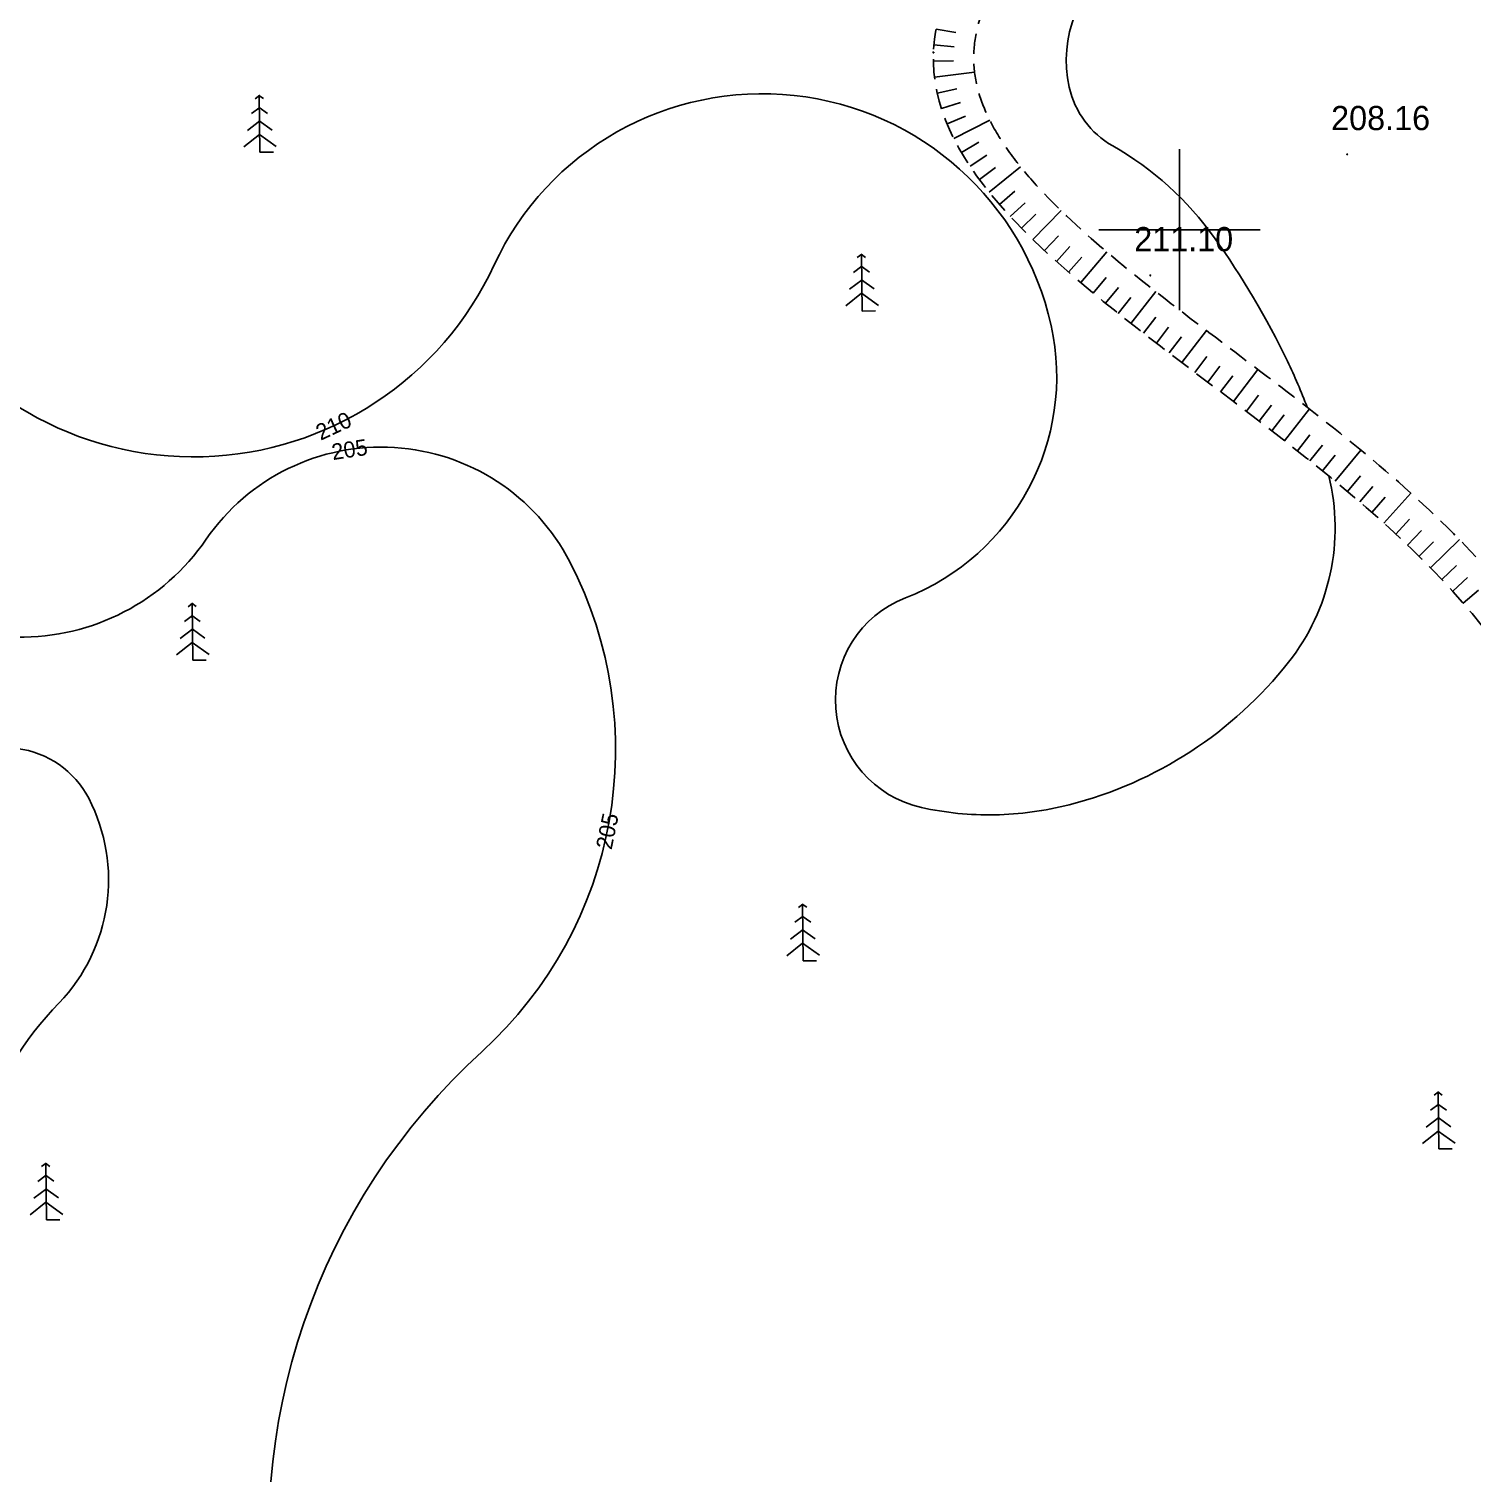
# Model space of a CAD drawing. Extents: x -83928 to -81707, y 15464 to 18601.
# Drawn here: x -82542.7 to -82363.7, y 16445.8 to 16624.9 of the extents above; entities that cross this region are included whole.
import ezdxf
from ezdxf.enums import TextEntityAlignment as Align

# ---------------------------------------------------------------- set-up
doc = ezdxf.new("R2010")
doc.units = 0
doc.header["$MEASUREMENT"] = 0
doc.linetypes.add('INTERROMPU', pattern=[0.75, 0.5, -0.25])
for name, color, linetype in [('ALT', 7, 'Continuous'), ('Carroyage 1', 7, 'Continuous'), ('CNiv_1', 1, 'Continuous'), ('Cotation CN', 6, 'Continuous'), ('LIMITE', 40, 'INTERROMPU'), ('POINTS', 3, 'Continuous'), ('Talus', 5, 'Continuous'), ('USL', 2, 'Continuous')]:
    doc.layers.add(name, color=color, linetype=linetype)

# ---------------------------------------------------------------- blocks, each defined once
blk = doc.blocks.new('CotaCNiv')
at = {"invisible_edges": 15}
blk.add_3dface([(-0.5, -0.5), (0.5, -0.5), (0.5, 0.5), (-0.5, 0.5)], dxfattribs=at)
blk.add_3dface([(-0.5, -0.5), (0.5, -0.5), (0.5, 0.5), (-0.5, 0.5)], dxfattribs=at)
blk.add_attdef('ALTCNIV', text='', height=0.4).set_placement((0, 0), align=Align.MIDDLE)
blk = doc.blocks.new('T10')
at = {"layer": 'USL'}
for p, q in [((0.024, 2.783), (-0.495, 2.402)), ((0.024, 3.531), (-0.257, 3.325)), ((-0.024, 3.531), (0.257, 3.325)), ((-0.024, 2.783), (0.495, 2.402)), ((0, 0), (0, 3.5)), ((0.024, 1.941), (-0.766, 1.362)), ((-0.024, 1.941), (0.766, 1.362)), ((-1.004, 0.339), (-0.024, 1.1)), ((-0.024, 1.1), (1.013, 0.339)), ((0, 0), (0.83, 0))]:
    blk.add_line(p, q, dxfattribs=at)

msp = doc.modelspace()

# ---------------------------------------------------------------- linework, layer by layer
at = {"layer": 'Carroyage 1'}
for p, q in [((-82400, 16610), (-82400, 16590)), ((-82410, 16600), (-82390, 16600))]:
    msp.add_line(p, q, dxfattribs=at)
at = {"layer": 'CNiv_1'}
for points, elevation in [([(-82363.33, 16723, -0.003483), (-82376.42, 16690.81, 0.00903), (-82381.33, 16678.33, 0.01103), (-82383.56, 16671.94, -0.00496), (-82388.33, 16657.67, -0.167794), (-82407.12, 16633.71, 0.315147), (-82413.67, 16617.67, 0.210201), (-82408.28, 16610.39, -0.108517), (-82395.67, 16599, -0.043058), (-82386.61, 16583.68, -0.020905), (-82384.16, 16577.98, -0.020905)], 210), ([(-82508.5, 16407.75, -0.087027), (-82508.8, 16408.51, -0.006543), (-82511.75, 16424.25, -0.256472), (-82486.48, 16498.08, 0.33946), (-82475.6, 16558.8, 0.567043), (-82520.69, 16561.6, -0.535768), (-82567.25, 16562.25, -0.072757), (-82573.23, 16575.37, 0.137494), (-82577.31, 16581.94, 0.101608), (-82583.55, 16585.67, -0.152804), (-82587.47, 16588.59, -0.115745), (-82592, 16599.39, -0.039344), (-82595, 16633.33, -0.002354)], 205), ([(-82614.93, 16629.04, -0.003328), (-82606.8, 16621.4, -0.349911), (-82602.96, 16593.42, 0.385508), (-82597.76, 16567.71, 0.027712), (-82595.53, 16566.24, -0.027147), (-82593.25, 16564.75, -0.21654), (-82584.77, 16549.63, 0.179787), (-82576, 16531, 0.429749), (-82554.25, 16531.8, -0.527728), (-82535.27, 16529.47, -0.32105), (-82538.95, 16504.09, 0.213232), (-82551.33, 16469.67, 0.030928), (-82546.53, 16434.74, 0.106636), (-82542.4, 16425.27, 0.040979), (-82527.5, 16407.77, 0.040979)], 200), ([(-82381.49, 16569.46, -0.231505), (-82386.47, 16546.36, -0.164906), (-82413.67, 16528.67, -0.057976), (-82422.92, 16527.42, -0.05936), (-82432, 16528.33, -0.741058), (-82433.99, 16554.33, 0.369953), (-82415.93, 16588.13, 0.717401), (-82484.99, 16595.62, -0.618435), (-82558.5, 16593.5, -0.01816), (-82560.54, 16597.65, 0.049705), (-82561.38, 16599.12, 0.21952), (-82570.6, 16604.42, -0.291309), (-82577.18, 16609.47, -0.04547), (-82578.93, 16616.12, -0.030658), (-82580, 16626.25, -0.01103)], 210)]:
    msp.add_lwpolyline(points, format="xyb", dxfattribs=dict(at, elevation=elevation))
at = {"layer": 'LIMITE', "linetype": 'INTERROMPU', "ltscale": 5}
msp.add_open_spline([(-82435.31, 16825.62, 193.34), (-82427.78, 16815.37, 193.19), (-82420.22, 16805.07, 193.04), (-82406.2, 16784.42, 192.75), (-82399.73, 16774.06, 192.6), (-82390.62, 16756.25, 192.36), (-82387.41, 16748.82, 192.26), (-82383, 16735.1, 192.08), (-82381.56, 16728.81, 192), (-82380.12, 16716.18, 191.85), (-82380.13, 16709.85, 191.77), (-82381.91, 16697.21, 191.62), (-82383.67, 16690.92, 191.55), (-82387.13, 16683.12, 191.47), (-82387.9, 16681.54, 191.45), (-82390.14, 16677.31, 191.41), (-82391.72, 16674.71, 191.38), (-82395.1, 16669.58, 191.33), (-82396.89, 16667.06, 191.31), (-82401.81, 16660.44, 191.24), (-82405.03, 16656.41, 191.2), (-82411.22, 16648.57, 191.13), (-82414.18, 16644.76, 191.09), (-82418.6, 16638.48, 191.03), (-82420.24, 16635.94, 191.01), (-82422.69, 16631.5, 190.96), (-82423.59, 16629.57, 190.94), (-82424.77, 16626.29, 190.9), (-82425.14, 16624.9, 190.89), (-82425.54, 16622.31, 190.86), (-82425.57, 16621.12, 190.84), (-82425.35, 16618.73, 190.81), (-82425.09, 16617.53, 190.8), (-82424.26, 16615.07, 190.77), (-82423.69, 16613.81, 190.75), (-82422.24, 16611.24, 190.71), (-82421.36, 16609.92, 190.7), (-82419.29, 16607.24, 190.66), (-82418.12, 16605.88, 190.64), (-82414.02, 16601.56, 190.57), (-82410.64, 16598.55, 190.53), (-82403.14, 16592.4, 190.43), (-82399.02, 16589.27, 190.38), (-82390.49, 16582.82, 190.27), (-82386.07, 16579.51, 190.22), (-82377.35, 16572.6, 190.11), (-82373.04, 16569, 190.05), (-82364.96, 16561.4, 189.93), (-82361.18, 16557.39, 189.87), (-82356.65, 16551.49, 189.79), (-82355.49, 16549.85, 189.77), (-82353.31, 16546.47, 189.72), (-82352.32, 16544.74, 189.69), (-82350.48, 16541.28, 189.65), (-82349.65, 16539.54, 189.62), (-82347.2, 16534.17, 189.55), (-82345.79, 16530.57, 189.5), (-82343.06, 16523.69, 189.41), (-82341.74, 16520.42, 189.37), (-82339.76, 16516.28, 189.31), (-82339.19, 16515.17, 189.3), (-82338.19, 16513.36, 189.27), (-82337.76, 16512.63, 189.26), (-82336.86, 16511.2, 189.24), (-82336.4, 16510.5, 189.23), (-82334.95, 16508.45, 189.2), (-82333.92, 16507.14, 189.18), (-82330.22, 16502.88, 189.12), (-82327.24, 16500.17, 189.08), (-82320.61, 16495.19, 189), (-82316.96, 16492.92, 188.96), (-82309.1, 16488.73, 188.88), (-82304.9, 16486.8, 188.85), (-82293.5, 16482.12, 188.76), (-82286.01, 16479.55, 188.7), (-82270.56, 16474.46, 188.59), (-82262.61, 16471.96, 188.54), (-82246.81, 16466.45, 188.42), (-82238.97, 16463.45, 188.36), (-82228.76, 16458.62, 188.27), (-82226.11, 16457.28, 188.25), (-82220.95, 16454.44, 188.2), (-82218.42, 16452.95, 188.17), (-82211.04, 16448.26, 188.09), (-82206.37, 16444.85, 188.03), (-82193.19, 16433.83, 187.86), (-82185.51, 16425.43, 187.74), (-82177.07, 16413.18, 187.56), (-82175.16, 16410.11, 187.52), (-82169.84, 16400.68, 187.39), (-82166.87, 16394.07, 187.3), (-82161.91, 16380.52, 187.12), (-82159.92, 16373.57, 187.03), (-82157.39, 16362.37, 186.89), (-82156.59, 16358.15, 186.84), (-82155.24, 16349.71, 186.73), (-82154.69, 16345.49, 186.68), (-82153.35, 16332.81, 186.52), (-82152.86, 16324.36, 186.42), (-82152.15, 16302.33, 186.15), (-82152.27, 16288.79, 185.99), (-82152.12, 16261.93, 185.66), (-82151.84, 16248.61, 185.5), (-82149.62, 16224.54, 185.2), (-82147.97, 16213.72, 185.07), (-82144.73, 16201.01, 184.91), (-82144.16, 16198.96, 184.88), (-82143.26, 16195.9, 184.84), (-82142.94, 16194.87, 184.83), (-82142.29, 16192.8, 184.8), (-82141.95, 16191.75, 184.79), (-82140.93, 16188.57, 184.74), (-82140.24, 16186.41, 184.72), (-82139.01, 16181.96, 184.66), (-82138.47, 16179.68, 184.63), (-82137.9, 16176.2, 184.59), (-82137.76, 16175.04, 184.57), (-82137.59, 16172.95, 184.55), (-82137.55, 16172.02, 184.53), (-82137.54, 16170.19, 184.51), (-82137.57, 16169.27, 184.5), (-82137.73, 16166.56, 184.47), (-82137.95, 16164.77, 184.45), (-82138.95, 16159.08, 184.38), (-82140.06, 16155.28, 184.34), (-82142.3, 16148.67, 184.27), (-82143.37, 16145.83, 184.24), (-82144.42, 16143.05, 184.21)], degree=3, knots=[0, 0, 0, 0, 31.74372, 31.74372, 63.487441, 63.487441, 86.063023, 86.063023, 104.988245, 104.988245, 123.913468, 123.913468, 142.83869, 142.83869, 147.686928, 147.686928, 155.822397, 155.822397, 163.957866, 163.957866, 177.49723, 177.49723, 191.036595, 191.036595, 200.771717, 200.771717, 208.904412, 208.904412, 215.463884, 215.463884, 222.023355, 222.023355, 228.582827, 228.582827, 235.142299, 235.142299, 241.701771, 241.701771, 248.261243, 248.261243, 262.290416, 262.290416, 276.319589, 276.319589, 290.348762, 290.348762, 304.377935, 304.377935, 318.407108, 318.407108, 323.635141, 323.635141, 328.916365, 328.916365, 334.197589, 334.197589, 345.34542, 345.34542, 356.493251, 356.493251, 360.764795, 360.764795, 363.795637, 363.795637, 366.826479, 366.826479, 372.888163, 372.888163, 387.274312, 387.274312, 401.66046, 401.66046, 416.046608, 416.046608, 438.819504, 438.819504, 461.592399, 461.592399, 484.365295, 484.365295, 492.493595, 492.493595, 500.621894, 500.621894, 516.878493, 516.878493, 549.391691, 549.391691, 559.803467, 559.803467, 580.627019, 580.627019, 601.450571, 601.450571, 613.95719, 613.95719, 626.463809, 626.463809, 651.477047, 651.477047, 691.746126, 691.746126, 732.015206, 732.015206, 765.61494, 765.61494, 772.084768, 772.084768, 775.337833, 775.337833, 778.590897, 778.590897, 785.097026, 785.097026, 791.603155, 791.603155, 794.775134, 794.775134, 797.244479, 797.244479, 799.713824, 799.713824, 804.652514, 804.652514, 815.637697, 815.637697, 824.217964, 824.217964, 824.217964, 824.217964], dxfattribs=at)
for points in [[(-82439.34, 16822.66, 193.31), (-82393.3, 16682.03, 191.48), (-82430.51, 16621.98, 190.87), (-82358.48, 16545.25, 189.72), (-82342.42, 16510.71, 189.25), (-82228.91, 16453.06, 188.2), (-82177.5, 16404.08, 187.45), (-82162.11, 16360.2, 186.88), (-82147.86, 16193.88, 184.83), (-82142.59, 16172.48, 184.56), (-82149.1, 16144.81, 184.24)], [(-82439.34, 16822.66, 193.31), (-82393.3, 16682.03, 191.48), (-82430.51, 16621.98, 190.87), (-82358.48, 16545.25, 189.72), (-82342.42, 16510.71, 189.25), (-82228.91, 16453.06, 188.2), (-82177.5, 16404.08, 187.45), (-82162.11, 16360.2, 186.88), (-82147.86, 16193.88, 184.83), (-82142.59, 16172.48, 184.56), (-82149.1, 16144.81, 184.24)], [(-82589.91, 16450.62, 189.03), (-82582.37, 16505.99, 189.33), (-82605.7, 16551.18, 189.6), (-82649.93, 16541.04, 189.59), (-82706.52, 16584.57, 189.88), (-82665.36, 16582.04, 191.13), (-82554.88, 16606.44, 191.07), (-82571.19, 16622.5, 191.32), (-82571.05, 16629.84, 191.34)], [(-82589.91, 16450.62, 189.03), (-82585.41, 16409.5, 188.8), (-82487.52, 16397.53, 188.35), (-82459.29, 16357.54, 187.78), (-82444.25, 16367.31, 187.85), (-82446.68, 16388.82, 188.11), (-82434.19, 16398, 188.19), (-82407.04, 16394.58, 188.06), (-82373.55, 16337.21, 187.13), (-82367.71, 16299.43, 186.79), (-82371.9, 16253.38, 186.25), (-82380.23, 16205.29, 185.7), (-82391.12, 16156, 185.14), (-82406.5, 16083.04, 184.31)]]:
    msp.add_spline(points, degree=3, dxfattribs=at)
at = {"layer": 'POINTS', "extrusion": (0.002059, -0.012217, 0.999923)}
for centre in [(-82430.73, 16621, -182.42), (-82379.41, 16608.36, -182.42), (-82403.83, 16593.34, -182.42)]:
    msp.add_circle(centre, 0.05, dxfattribs=at)
at = {"layer": 'Talus', "linetype": 'ByBlock', "extrusion": (0.000932032, -0.005533, 0.999984)}
for p, q in [((-82430.19, 16624.89, 190.9), (-82427.73, 16624.45, 190.89)), ((-82430.45, 16622.91, 190.88), (-82427.96, 16622.7, 190.87)), ((-82430.52, 16620.91, 190.86), (-82428.02, 16620.96, 190.85)), ((-82430.38, 16618.92, 190.83), (-82425.42, 16619.52, 190.82)), ((-82430.04, 16616.95, 190.81), (-82427.6, 16617.49, 190.81)), ((-82429.52, 16615.02, 190.78), (-82427.14, 16615.78, 190.78)), ((-82428.83, 16613.14, 190.76), (-82426.52, 16614.1, 190.76)), ((-82427.99, 16611.33, 190.73), (-82423.53, 16613.58, 190.75)), ((-82427.03, 16609.57, 190.71), (-82424.88, 16610.84, 190.72)), ((-82425.97, 16607.88, 190.69), (-82423.89, 16609.26, 190.7)), ((-82423.6, 16604.66, 190.64), (-82419.71, 16607.8, 190.66)), ((-82424.82, 16606.24, 190.66), (-82422.81, 16607.73, 190.67)), ((-82422.31, 16603.13, 190.62), (-82420.43, 16604.77, 190.63)), ((-82420.98, 16601.64, 190.59), (-82419.14, 16603.34, 190.61)), ((-82419.6, 16600.19, 190.57), (-82417.81, 16601.94, 190.59)), ((-82418.18, 16598.78, 190.55), (-82414.69, 16602.37, 190.58)), ((-82416.73, 16597.4, 190.53), (-82415.02, 16599.23, 190.55)), ((-82415.25, 16596.05, 190.51), (-82413.58, 16597.91, 190.53)), ((-82412.24, 16593.43, 190.47), (-82409.01, 16597.24, 190.5)), ((-82413.76, 16594.73, 190.49), (-82412.11, 16596.61, 190.51)), ((-82410.71, 16592.14, 190.45), (-82409.11, 16594.07, 190.47)), ((-82409.16, 16590.88, 190.43), (-82407.58, 16592.82, 190.45)), ((-82406.03, 16588.38, 190.39), (-82402.94, 16592.32, 190.43)), ((-82407.6, 16589.62, 190.41), (-82406.04, 16591.58, 190.43)), ((-82404.45, 16587.15, 190.37), (-82402.92, 16589.13, 190.39)), ((-82402.87, 16585.93, 190.35), (-82401.35, 16587.92, 190.37)), ((-82401.28, 16584.72, 190.33), (-82399.76, 16586.71, 190.35)), ((-82399.69, 16583.51, 190.31), (-82396.67, 16587.49, 190.35)), ((-82398.09, 16582.3, 190.29), (-82396.59, 16584.29, 190.31)), ((-82396.5, 16581.1, 190.27), (-82394.99, 16583.09, 190.29)), ((-82393.31, 16578.68, 190.23), (-82390.29, 16582.67, 190.27)), ((-82394.9, 16579.89, 190.25), (-82393.39, 16581.88, 190.27)), ((-82391.71, 16577.47, 190.21), (-82390.2, 16579.46, 190.23)), ((-82390.12, 16576.26, 190.19), (-82388.6, 16578.25, 190.21)), ((-82386.96, 16573.82, 190.15), (-82383.88, 16577.76, 190.19)), ((-82388.54, 16575.04, 190.17), (-82387.01, 16577.02, 190.19)), ((-82385.38, 16572.58, 190.13), (-82383.84, 16574.55, 190.15)), ((-82383.82, 16571.34, 190.11), (-82382.26, 16573.29, 190.13)), ((-82382.26, 16570.08, 190.09), (-82380.68, 16572.03, 190.11)), ((-82380.71, 16568.82, 190.07), (-82377.53, 16572.67, 190.11)), ((-82379.18, 16567.54, 190.05), (-82377.57, 16569.45, 190.07)), ((-82377.65, 16566.24, 190.03), (-82376.02, 16568.14, 190.05)), ((-82376.14, 16564.93, 190.01), (-82374.49, 16566.81, 190.03)), ((-82374.65, 16563.6, 189.99), (-82371.3, 16567.31, 190.03)), ((-82373.17, 16562.25, 189.97), (-82371.47, 16564.09, 189.99)), ((-82371.71, 16560.88, 189.95), (-82369.99, 16562.69, 189.97)), ((-82370.28, 16559.49, 189.93), (-82368.52, 16561.27, 189.94)), ((-82368.87, 16558.07, 189.91), (-82365.29, 16561.57, 189.94)), ((-82367.48, 16556.63, 189.89), (-82365.66, 16558.35, 189.9)), ((-82366.12, 16555.16, 189.86), (-82364.27, 16556.84, 189.88)), ((-82364.8, 16553.67, 189.84), (-82362.91, 16555.3, 189.85))]:
    msp.add_line(p, q, dxfattribs=at)

# ---------------------------------------------------------------- block references
at = {"extrusion": (0.000932032, -0.005533, 0.999984), "xscale": 2.000000000010331, "yscale": 1.999999999992818, "zscale": 2.000000000000016, "rotation": 0.6767476860794991}
for p in [(-82514, 16608.96, -162.28), (-82439.33, 16589.27, -162.28), (-82522.33, 16545.95, -162.28), (-82446.63, 16508.65, -162.28), (-82367.81, 16485.34, -162.28), (-82540.48, 16476.52, -162.28)]:
    msp.add_blockref('T10', p, dxfattribs=at)
at = {"layer": 'Cotation CN'}
ref = msp.add_blockref('CotaCNiv', (-82504.9, 16575.66, 10210), dxfattribs=dict(at, xscale=5.333333333338791, yscale=3, rotation=25.00302275775148))
ref.add_attrib('ALTCNIV', '210', dxfattribs={"height": 2, "rotation": 25.003}).set_placement((-82504.9, 16575.66, 210), align=Align.MIDDLE_CENTER)
ref = msp.add_blockref('CotaCNiv', (-82502.93, 16572.74, 10205), dxfattribs=dict(at, xscale=5.999999999995238, yscale=3, rotation=8.616885524277414))
ref.add_attrib('ALTCNIV', '205', dxfattribs={"height": 2, "rotation": 8.6169}).set_placement((-82502.93, 16572.74, 205), align=Align.MIDDLE_CENTER)
ref = msp.add_blockref('CotaCNiv', (-82470.96, 16525.4, 10205), dxfattribs=dict(at, xscale=5.999999999993224, yscale=3, rotation=78.46786123986452))
ref.add_attrib('ALTCNIV', '205', dxfattribs={"height": 2, "rotation": 78.4679}).set_placement((-82470.96, 16525.4, 205), align=Align.MIDDLE_CENTER)

# ---------------------------------------------------------------- texts
at = {"layer": 'ALT', "extrusion": (0.002059, -0.012217, 0.999923)}
for s, p in [('208.16', (-82381.41, 16611.36, -182.42)), ('211.10', (-82405.83, 16596.34, -182.42))]:
    msp.add_text(s, height=3, rotation=359.9958, dxfattribs=at).set_placement(p)

doc.saveas('drawing.dxf')
